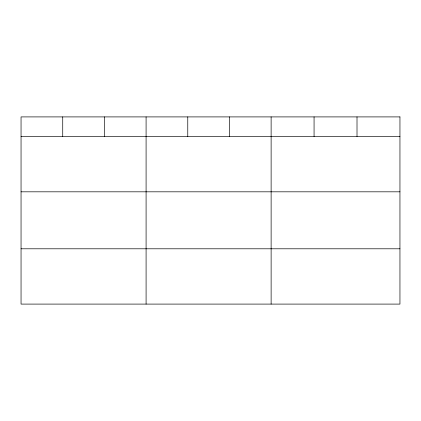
<?xml version="1.0" encoding="UTF-8"?>
<svg xmlns="http://www.w3.org/2000/svg" width="421" height="421" viewBox="0 0 421 421"><rect width="100%" height="100%" fill="white"/><g stroke="black" fill="none" stroke-linecap="round" stroke-linejoin="round"><path stroke-width="0.63" d="M21.05 136.52L399.95 136.52M21.05 191.818L399.95 191.818M21.05 248.795L399.95 248.795M357.008 116.906L357.008 136.52M314.066 116.906L314.066 136.52M271.124 116.906L271.124 304.094M229.445 116.906L229.445 136.52M187.766 116.906L187.766 136.52M146.087 116.906L146.087 304.094M104.408 116.906L104.408 136.52M62.729 116.906L62.729 136.52M399.95 116.906L21.05 116.906L21.05 304.094L399.95 304.094L399.95 116.906"/></g></svg>
